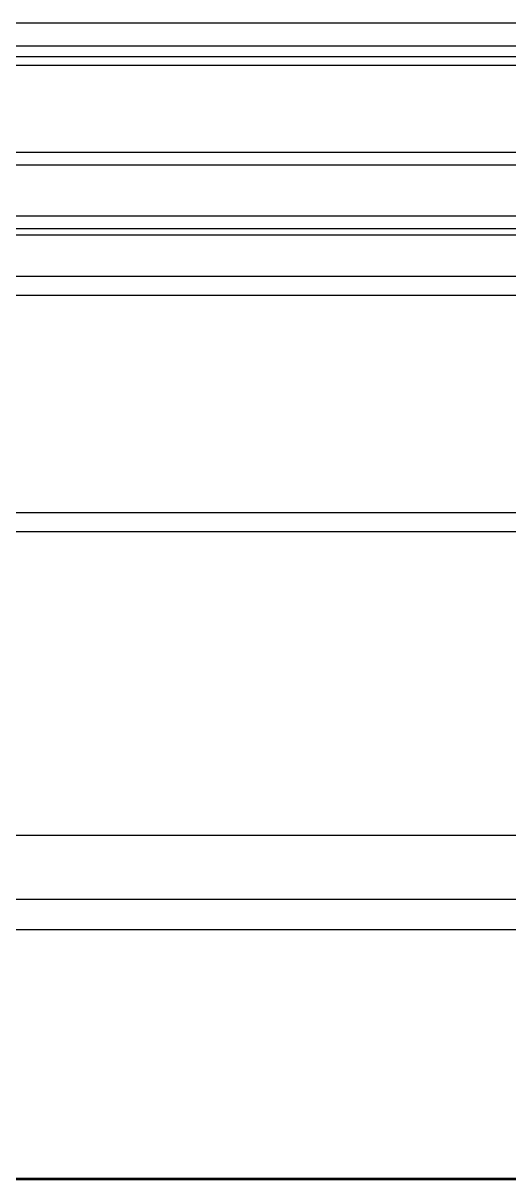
# Model space of a CAD drawing. Extents: x -1319 to 3519, y -1539 to 2345.
# Drawn here: x 549 to 587, y -1500.9 to -1410.3 of the extents above; entities that cross this region are included whole.
import ezdxf

# ---------------------------------------------------------------- set-up
doc = ezdxf.new("R2010")
doc.units = 0
doc.header["$LTSCALE"] = 65.395
doc.layers.get('0').update_dxf_attribs({"linetype": 'CONTINUOUS'})

msp = doc.modelspace()

# ---------------------------------------------------------------- linework, layer by layer
at = {"linetype": 'CONTINUOUS'}
for p, q in [((1047.16, -1410.345), (228.36, -1410.345)), ((1047.16, -1412.145), (228.36, -1412.145)), ((255.66, -1412.945), (981.66, -1412.945)), ((254.951, -1413.639), (964.235, -1413.639)), ((295.56, -1420.445), (961.598, -1420.445)), ((295.56, -1421.445), (961.598, -1421.445)), ((961.598, -1425.445), (295.56, -1425.445)), ((990.56, -1426.445), (295.56, -1426.445)), ((961.598, -1426.945), (295.56, -1426.945)), ((240.97, -1430.145), (999.165, -1430.145)), ((241.06, -1431.645), (999.06, -1431.645)), ((241.06, -1448.645), (999.06, -1448.645)), ((241.06, -1450.145), (999.06, -1450.145)), ((998.56, -1473.945), (241.56, -1473.945)), ((998.56, -1478.945), (241.56, -1478.945)), ((922.66, -1481.309), (314.66, -1481.309)), ((591.555, -1500.888), (515.765, -1500.888)), ((591.554, -1500.786), (515.767, -1500.786))]:
    msp.add_line(p, q, dxfattribs=at)

doc.saveas('drawing.dxf')
